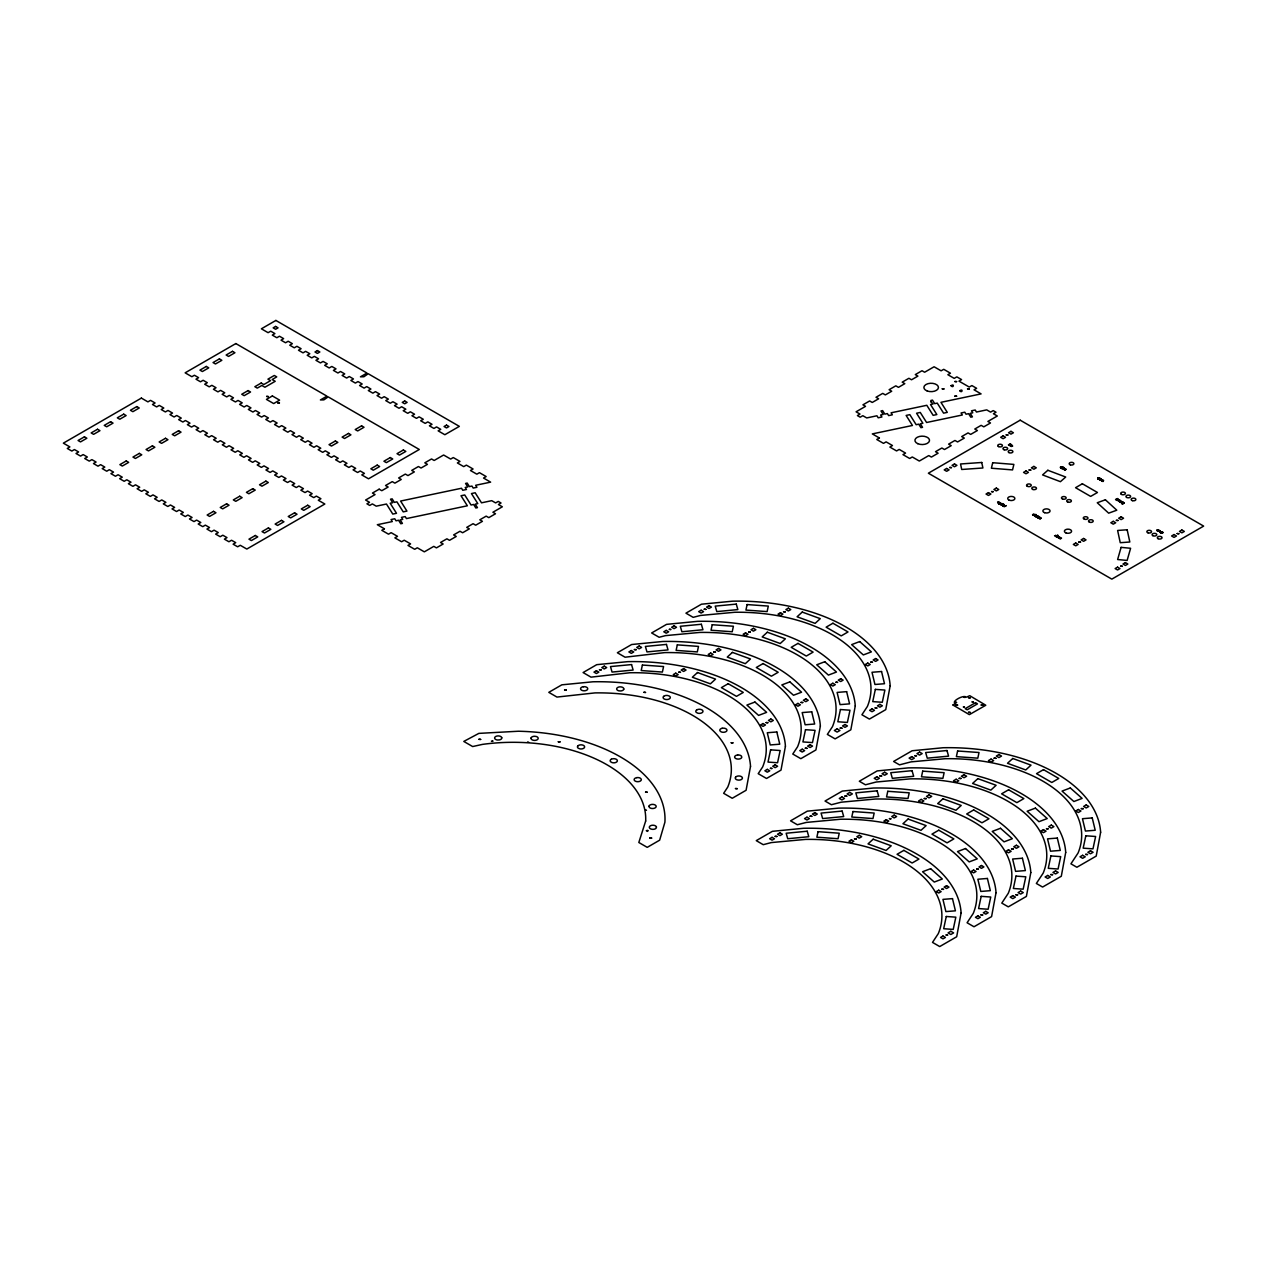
<?xml version="1.0" encoding="UTF-8"?>
<svg xmlns="http://www.w3.org/2000/svg" width="1267" height="1267" viewBox="0 0 1267 1267"><rect width="100%" height="100%" fill="white"/><g stroke="black" fill="none" stroke-linecap="round" stroke-linejoin="round"><path stroke-width="1.5" d="M1063.773 469.297C1062.237 469.233 1063.599 466.509 1063.504 467.856M1060.685 538.443C1061.556 536.511 1057.216 539.394 1060.257 537.667M1159.891 530.604C1161 532.283 1158.862 531.19 1159.875 531.459M1003.448 506.23L1003.733 505.596M1119.474 500.988L1118.698 501.384L1119.078 500.655M1000.851 503.458L1000.502 503.775M1004.288 506.752C1009.356 504.361 1000.011 507.798 1004.921 505.676M1102.496 479.86L1103.177 481.397M1122.53 502.571C1125.349 501.542 1122.055 504.931 1122.53 502.461M1009.973 445.493L1011.082 444.765L1009.704 445.018M1035.852 515.4L1035.139 515.827M1037.863 516.873L1036.564 516.746L1037.736 517.142M1161.269 532.631L1160.366 531.997M999.346 502.35L997.667 502.429M1062.015 467.365L1060.495 467.175M1058.024 537.351L1059.766 537.256L1058.088 537.256M1099.439 477.944C1099.899 480.05 1096.573 477.564 1098.283 479.005M1116.702 499.832L1116.845 499.673C1119.521 501.114 1115.182 500.037 1117.272 499.087M1120.883 502.065L1119.949 501.463M1158.735 530.604L1157.23 530.097M1161.601 532.283L1160.509 531.728M999.489 503.173L1000.582 503.332L998.602 503.696M1001.69 504.694C997.731 505.137 1004.747 501.938 1000.265 504.424M1103.652 480.462L1101.926 481.191L1102.211 479.623M1119.901 500.544L1119.078 500.56M1065.135 469.756L1065.864 469.186M1102.322 480.225L1100.88 479.94M1100.801 480.019C1102.876 477.216 1097.396 481.444 1100.073 478.34M1057.644 536.796L1056.298 536.749M1040.983 518.108L1039.732 519.027L1040.745 518.314L1039.954 517.348L1038.892 518.441L1040.888 517.918M1056.583 536.495L1056.361 536.337M999.758 503.807L998.602 503.791M1065.658 469.202L1064.961 470.295L1063.647 469.012L1064.644 468.426L1063.156 468.6M1003.686 504.741L1003.448 505.137M1123.94 502.746L1122.784 503.332M1034.284 514.64L1032.858 514.798L1034.252 514.703M1118.523 500.243C1118.143 500.386 1119.363 500.275 1117.304 499.499M1119.901 501.194L1121.295 501.32L1119.996 502.144L1119.727 501.336L1120.962 501.906L1120.155 502.001M1157.23 530.002L1158.497 530.018M998 502.904L997.62 502.065L998.665 502.777M1032.542 514.703L1033.254 515.067M1057.723 537.287L1057.169 537.16M1034.22 515.035L1034.3 514.402M1099.582 478.245L1099.582 478.15M1121.596 501.7L1121.628 501.368M1158.402 530.905L1158.83 529.97M1010.591 445.731L1010.955 444.844M1062.237 467.602L1060.495 467.064M1161.982 532.251L1161.696 532.061M1002.308 503.838L1001.864 504.725M1038.259 516.841L1037.736 517.237M1058.278 536.416C1061.873 538.998 1054.873 534.421 1058.278 536.305M1122.087 503.268L1122.087 503.363M1002.086 504.108L1000.692 504.329L1001.991 504.266M1039.795 518.029L1039.146 517.443M1160.715 532.789L1160.699 531.554M1035.076 515.796L1036.406 515.827M1121.279 501.684L1120.345 501.32M1119.727 501.336L1119.442 500.101L1118.587 500.766M1156.977 530.208L1157.848 531.031M1036.659 516.065L1036.153 516.049M1061.556 538.095L1060.115 539.029L1060.162 537.699M1160.049 531.221L1158.181 531.285L1159.448 530.683M1011.826 445.24C1009.15 447.029 1015.485 445.287 1011.193 446.522M1003.907 506.357L1005.048 505.786M1011.319 446.285L1012.08 445.287M1099.582 479.496L1100.342 478.483M1101.91 480.716L1103.066 481.349M1119.933 500.259L1119.569 500.117M1065.832 469.471L1065.484 468.917M1098.521 478.704L1097.792 478.847M998.475 503.427L1000.201 502.635L999.647 503.712M1101.561 480.272L1100.215 480.019M1065.024 469.328L1065.484 470.12M1097.681 478.102L1097.951 478.926L1097.856 477.976L1099.107 478.087M1118.397 499.911L1117.652 499.483M1036.992 517.379L1037.863 516.778M1061.033 467.935L1061.92 467.412M1118.523 500.148L1116.956 500.307M1009.498 444.939L1009.862 445.778M1062.11 467.602L1062.079 467M491.406 741.195L493.053 741.084L491.913 741.48M1008.421 444.828L1010.638 443.814L1008.659 445.05M527.547 741.971L528.656 742.193M1063.694 467.428L1062.047 468.378M1061.73 468.22L1063.472 467.285M1062.316 468.822L1063.742 467.998M1003.036 504.282L1001.595 505.2L1003.258 504.519M1003.306 504.218L1003.591 503.965M1063.821 469.439L1065.135 469.138M1033.824 515.511L1035.804 514.37M1035.313 516.477C1033.175 516.239 1037.087 514.006 1036.374 515.637M1035.915 516.73L1038.132 515.701L1036.121 516.936M1100.389 480.05L1102.132 479.75M1038.892 516.793C1041.395 515.748 1034.759 519.185 1039.13 516.92M1039.542 517.237L1038.069 517.965L1039.146 517.348M1038.069 518.06L1039.954 517.823M1115.53 499.562L1117.858 498.66L1116.005 499.451M1116.813 498.723L1117.462 498.881M1122.815 501.97L1121.152 502.761L1122.61 501.954M1122.119 504.013C1127.899 500.956 1120.361 505.327 1122.863 503.474M645.742 809.787L646.487 810.326M1162.33 532.346L1163.169 532.615L1162.52 532.14M647.152 831.12L646.328 830.645L647.643 830.36M1160.746 532.599C1161.015 533.09 1164.595 532.678 1161.047 532.995M647.975 830.534L647.643 831.405M1033.951 514.259L1032.969 515.178M1033.159 514.18L1034.094 514.814M1009.656 444.828L1010.654 444.701M1036.406 516.176L1036.533 515.479M1058.183 537.636L1059.386 537.699M1102.702 480.415L1103.399 481.112M1117.446 500.56L1118.08 500.148M1059.085 537.588L1057.866 537.113M1160.572 531.966L1161.617 531.934M1037.23 516.303L1036.612 517.047M1157.515 529.954L1158.497 530.113M1102.955 481.159L1102.147 480.858L1103.066 480.842M1065.04 469.043L1065.072 470.295M1099.439 479.734L1101.371 479.084M1060.59 467.475L1061.54 468.457M1161 532.583L1161.348 533.264M1034.996 516.271L1035.852 516.477M1061.017 466.905L1061.857 467.016M931.15 401.972L930.849 400.467L932.48 400.119L934.698 403.635L937.247 403.112L943.582 413.153L947.288 412.377L940.953 402.32L981.086 393.894L974.022 389.808L976.635 388.304L971.884 385.564L969.271 387.069L958.961 381.129L961.59 379.609L956.823 376.869L954.209 378.374L947.843 374.699L950.456 373.195L943.741 369.315L941.112 370.819L934.096 366.765L924.625 372.229L922.012 370.724L915.281 374.604L917.91 376.109L911.527 379.783L908.914 378.279L902.199 382.159L904.812 383.663L898.446 387.354L895.817 385.833L889.101 389.713L891.715 391.234L885.348 394.908L882.735 393.388L876.004 397.268L878.633 398.788L872.25 402.463L869.637 400.958L862.922 404.838L865.535 406.343L856.08 411.807L860.008 414.071L857.395 415.576L860.182 417.191L862.811 415.687L866.707 417.936L876.938 415.782L878.189 417.793L881.911 417.001L880.644 415.006L883.194 414.467L880.977 410.951L882.608 410.603L884.825 414.119L887.375 413.58L888.642 415.592L892.348 414.816L891.081 412.804L926.811 405.297L933.146 415.338L936.851 414.562L930.516 404.521L933.066 403.983L931.118 401.94M1102.813 481.523L1102.923 480.225M1101.419 480.731L1101.862 479.686M1054.54 535.703C1056.868 537.113 1054.556 533.09 1056.504 537.002L1056.646 537.081M1102.274 481.317L1102.338 480.557M1099.107 477.865L1099.36 478.673M998.871 501.954L999.125 502.777M1122.214 503.347L1122.198 502.651M1000.835 504.488L1001.69 504.804M1060.542 467.871L1060.653 466.969M1158.291 530.715L1157.056 530.81M1006.283 505.612L1005.064 505.929M1056.599 536.796L1057.343 537.129M1059.719 537.16L1059.735 537.477M501.748 737.774L501.542 737.251A3.579 2.059 0 0 0 497.393 735.969A3.579 2.059 0 0 0 494.637 738.17L494.843 738.709A3.579 2.059 0 0 0 497.598 740.023L499.451 739.912A3.579 2.059 0 0 0 501.764 737.774M1159.954 532.346L1160.509 531.633L1160.382 532.71M1162.013 531.934L1161.887 531.744M1119.695 500.148L1119.695 501.019M1117.621 498.517L1115.958 499.768M1117.019 499.531L1117.114 500.481M1061.714 467.571L1061.794 468.537M1059.291 536.78L1059.196 537.889M1058.468 538.016L1057.897 535.957M1010.923 444.59L1010.955 445.572M1000.376 502.761L1000.328 503.854M999.22 503.3L999.251 504.329M531.079 737.996L531.047 738.534A3.579 2.059 0 0 0 534.025 740.371A3.579 2.059 0 0 0 537.857 739.184L538.127 738.677A3.579 2.059 0 0 0 536.084 736.444L534.262 736.27A3.579 2.059 0 0 0 531.079 737.996M649.068 806.113L649.242 807.174A3.579 2.059 0 0 0 651.998 808.489L652.933 808.504A3.579 2.059 0 0 0 656.148 806.255A3.579 2.059 0 0 0 652.236 804.387L651.333 804.513A3.579 2.059 0 0 0 649.068 806.113M951.026 385.675C953.465 388.874 954.716 383.046 951.026 385.675M959.752 390.711C962.191 393.91 963.443 388.082 959.752 390.711M656.449 827.145L656.1 828.19A3.579 2.059 0 0 1 653.138 829.347L652.204 829.315A3.579 2.059 0 0 1 649.369 826.892A3.579 2.059 0 0 1 653.55 825.26L654.437 825.435A3.579 2.059 0 0 1 656.449 827.145M954.89 381.525L956.601 381.605L954.89 381.525M955.872 705.022L957.583 705.101L955.872 705.022M750.523 766.377L746.089 790.275L732.231 798.273L723.647 793.316L727.749 787.092A132.56 76.527 0 0 0 594.952 692.906L556.957 697.072L548.785 692.352L561.819 684.829L592.924 681.789A152.167 87.851 0 0 1 750.523 766.377M785.429 746.231L781.01 770.114L766.519 778.476L758.204 773.678L762.655 766.931A132.56 76.527 0 0 0 629.873 672.745L591.008 677.148L583.073 672.555L596.725 664.668L627.83 661.643A152.167 87.851 0 0 1 785.429 746.231M820.351 726.07L815.916 749.953L800.823 758.68L792.778 754.039L797.577 746.77A132.56 76.527 0 0 0 664.779 652.6L625.074 657.209L617.362 652.758L631.631 644.523L662.736 641.482A152.167 87.851 0 0 1 820.351 726.07M855.257 705.909L850.838 729.808L835.111 738.883L827.351 734.401L832.482 726.625A132.56 76.527 0 0 0 699.685 632.439L665.523 635.622L659.125 637.269L651.65 632.962L666.553 624.362L697.658 621.337A152.167 87.851 0 0 1 855.257 705.909M890.163 685.764L885.744 709.647L869.4 719.086L861.924 714.762L867.388 706.463A132.56 76.527 0 0 0 734.607 612.278L700.429 615.461L693.176 617.346L685.938 613.165L701.459 604.201L732.564 601.176A152.167 87.851 0 0 1 890.163 685.764M961.099 912.873L956.68 936.756L939.718 946.56L932.512 942.395L938.324 933.573A132.56 76.527 0 0 0 805.543 839.403L771.365 842.571L763.257 844.677L756.256 840.639L772.395 831.326L803.5 828.285A152.167 87.851 0 0 1 961.099 912.873M996.02 892.728L991.586 916.611L974.006 926.763L967.085 922.756L973.246 913.428A132.56 76.527 0 0 0 840.449 819.242L806.287 822.426L797.323 824.738L790.56 820.842L807.301 811.165L838.406 808.14A152.167 87.851 0 0 1 996.02 892.728M1030.8 872.567L1026.397 896.418L1008.294 906.855L1001.801 903.102L1008.279 893.283A132.687 76.606 0 0 0 875.354 799.018L841.161 802.201L831.405 804.719L825.023 801.045L842.286 791.083L873.327 788.042A152.04 87.771 0 0 1 1030.8 872.567M1065.705 852.406L1061.303 876.257L1042.598 887.058L1036.358 883.463L1043.184 873.121A132.687 76.606 0 0 0 910.276 778.857L876.067 782.04L865.456 784.796L859.311 781.248L877.192 770.922L908.233 767.897A152.04 87.771 0 0 1 1065.705 852.406M1100.627 832.261L1096.208 856.096L1076.887 867.262L1070.932 863.825L1078.09 852.976A132.687 76.606 0 0 0 945.182 758.711L910.989 761.879L899.507 764.856L893.599 761.451L912.097 750.761L943.155 747.736A152.04 87.771 0 0 1 1100.627 832.261M1078.835 542.038L1080.529 542.149L1078.835 542.038M1029.089 469.978L1030.784 470.089L1029.089 469.978M949.743 467.491L951.438 467.618L949.743 467.491M770.605 749.842L768.008 762.085L777.558 762.75L780.155 750.523L770.605 749.842M805.511 729.681L802.914 741.924L812.464 742.605L815.077 730.362L805.511 729.681M840.433 709.536L837.82 721.762L847.385 722.443L849.983 710.201L840.433 709.536M875.339 689.375L872.741 701.617L882.291 702.282L884.889 690.056L875.339 689.375M946.275 916.484L943.677 928.727L953.227 929.408L955.825 917.165L946.275 916.484M981.181 896.339L978.583 908.566L988.133 909.247L990.746 897.02L981.181 896.339M1015.991 876.099L1013.362 888.484L1023.166 889.181L1025.795 876.796L1015.991 876.099M1050.897 855.938L1048.268 868.323L1058.072 869.019L1060.701 856.635L1050.897 855.938M1085.819 835.792L1083.174 848.161L1092.978 848.858L1095.622 836.489L1085.819 835.792M642.385 665.032L641.197 670.544L662.388 672.064L663.575 666.553L642.385 665.032M677.307 644.871L676.119 650.399L697.309 651.919L698.497 646.408L677.307 644.871M712.212 624.726L711.025 630.237L732.215 631.758L733.403 626.246L712.212 624.726M747.118 604.565L745.93 610.076L767.121 611.597L768.309 606.085L747.118 604.565M818.054 831.675L816.867 837.202L838.057 838.722L839.245 833.211L818.054 831.675M852.976 811.529L851.788 817.041L872.979 818.561L874.167 813.05L852.976 811.529M887.771 791.289L886.552 796.943L907.996 798.495L909.215 792.825L887.771 791.289M922.693 771.128L921.473 776.798L942.901 778.334L944.121 772.68L922.693 771.128M957.599 750.983L956.379 756.637L977.807 758.173L979.027 752.519L957.599 750.983M266.64 396.428L268.335 396.571L266.64 396.428M277.726 402.827L279.421 402.969L277.726 402.827M478.958 739.294L480.652 739.421L478.958 739.294M564.591 689.866L566.286 689.992L564.591 689.866M558.304 741.765L560.014 741.892L558.304 741.765M599.497 669.705L601.192 669.847L599.497 669.705M634.403 649.559L636.113 649.686L634.403 649.559M643.937 692.336L645.632 692.463L644.016 692.225M669.324 629.398L671.019 629.525L669.404 629.271M645.584 792.16L647.294 792.287L645.584 792.16M678.843 672.175L680.537 672.318L678.922 672.064M649.813 837.962L651.634 838.105L649.813 837.962M704.23 609.237L705.925 609.379L704.23 609.237M713.749 652.03L715.459 652.157L713.749 652.03M748.67 631.869L750.365 631.995L748.67 631.869M731.217 742.731L732.912 742.858L731.217 742.731M735.493 788.549L737.204 788.676L735.493 788.549M783.576 611.708L785.271 611.85L783.576 611.708M766.123 722.57L767.818 722.697L766.123 722.57M770.415 768.388L772.11 768.515L770.494 768.261M801.029 702.409L802.724 702.552L801.029 702.409M775.166 836.363L776.861 836.489L775.166 836.363M805.321 748.227L807.016 748.354L805.321 748.227M835.951 682.264L837.645 682.39L836.03 682.137M810.088 816.201L811.783 816.328L810.088 816.201M840.227 728.082L841.937 728.208L840.227 728.082M870.857 662.103L872.551 662.229L870.936 661.992M844.931 796.04L846.752 796.183L844.931 796.04M942.252 388.811L943.947 388.937L942.252 388.811M875.149 707.92L876.843 708.047L875.149 707.92M954.906 396.112L956.601 396.238L954.906 396.112M854.512 838.833L856.207 838.96L854.512 838.833M967.56 388.811L969.255 388.937L967.56 388.811M879.836 775.879L881.658 776.022L879.836 775.879M889.418 818.672L891.129 818.799L889.513 818.561M914.758 755.734L916.579 755.861L914.853 755.591M991.554 491.644L993.249 491.77L991.649 491.517M1006.204 434.882L1007.899 435.009L1006.204 434.882M924.277 798.511L926.098 798.653L924.277 798.511M952.942 705.022L969.366 714.636L985.789 705.244L969.746 695.694L966.309 697.214C963.918 694.158 949.981 702.156 955.666 703.359L953.022 704.911M955.413 702.346L956.506 702.425L955.413 702.346M964.139 697.293L965.232 697.388L964.203 697.23M963.427 706.97L964.52 707.049L963.474 706.891M968.542 697.689L970.237 697.816L968.542 697.689M968.542 712.307L970.237 712.434L968.542 712.307M972.153 701.918L973.246 702.013L972.153 701.918M959.182 778.35L961.004 778.492L959.182 778.35M981.196 705.006L982.891 705.133L981.196 705.006M941.793 889.228L943.487 889.355L941.793 889.228M946.085 935.03L947.779 935.157L946.164 934.919M994.104 758.204L995.91 758.331L994.104 758.204M976.699 869.067L978.393 869.194L976.699 869.067M980.991 914.885L982.685 915.012L980.991 914.885M1011.557 848.906L1013.378 849.033L1011.557 848.906M1015.849 894.708L1017.67 894.85L1015.849 894.708M1116.37 520.357L1118.064 520.484L1116.37 520.357M1046.463 828.745L1048.284 828.887L1046.558 828.618M1120.646 566.175L1122.34 566.301L1120.646 566.175M1050.755 874.563L1052.576 874.689L1050.755 874.563M1081.369 808.584L1083.19 808.726L1081.369 808.584M1085.661 854.401L1087.482 854.544L1085.661 854.401M992.71 462.708L991.396 468.22L1012.539 469.914L1013.869 464.403L992.71 462.708M645.663 821.048L638.821 842.492L647.231 847.354L659.648 840.179L664.906 822.22A152.167 87.851 0 0 0 518.393 731.233L478.847 733.387L463.785 741.433L472.654 746.548L482.537 744.378A132.56 76.527 0 0 1 645.663 821.048M1121.105 547.36L1117.621 559.523L1127.123 560.442L1130.607 548.278L1121.105 547.36M1177.154 533.55L1178.833 533.724L1177.154 533.55M577.657 746.2L577.467 746.722A3.579 2.059 0 0 0 578.306 748.227L579.827 748.845A3.579 2.059 0 0 0 583.976 748.068L584.404 747.593A3.579 2.059 0 0 0 582.234 744.948A3.579 2.059 0 0 0 577.657 746.2M735.478 777.32L735.303 778.381A3.579 2.059 0 0 0 737.584 779.981L738.487 780.108A3.579 2.059 0 0 0 742.319 778.508A3.579 2.059 0 0 0 740.086 776.117L739.199 775.99A3.579 2.059 0 0 0 735.478 777.32M623.792 689.105L623.586 689.628A3.579 2.059 0 0 1 620.83 690.943L618.977 690.848A3.579 2.059 0 0 1 616.712 689.248L616.681 688.71A3.579 2.059 0 0 1 620.577 686.857A3.579 2.059 0 0 1 623.792 689.105M663.607 696.422L663.243 696.929A3.579 2.059 0 0 0 665.27 699.384A3.579 2.059 0 0 0 669.768 698.545L670.132 698.054A3.579 2.059 0 0 0 669.245 696.042L667.661 695.504A3.579 2.059 0 0 0 663.607 696.422M697.499 672.539L692.352 677.243L710.407 683.832L715.538 679.128L697.499 672.539M732.405 652.394L727.258 657.082L745.313 663.67L750.46 658.983L732.405 652.394M767.311 632.233L762.18 636.937L780.219 643.525L785.366 638.821L767.311 632.233M802.233 612.072L797.086 616.776L815.14 623.364L820.272 618.66L802.233 612.072M873.169 839.197L868.022 843.885L886.076 850.474L891.208 845.786L873.169 839.197M908.075 819.036L902.928 823.74L920.982 830.328L926.129 825.625L908.075 819.036M942.949 798.78L937.675 803.611L955.936 810.262L961.21 805.448L942.949 798.78M977.855 778.635L972.581 783.449L990.842 790.117L996.115 785.287L977.855 778.635M1012.776 758.474L1007.503 763.288L1025.747 769.956L1031.021 765.141L1012.776 758.474M1047.841 470.279L1042.567 474.919L1060.431 481.682L1065.705 477.025L1047.841 470.279M696.787 709.9L696.232 710.344A3.579 2.059 0 0 0 696.327 712.402L697.674 713.131A3.579 2.059 0 0 0 701.253 713.083L701.981 712.751A3.579 2.059 0 0 0 701.855 709.821A3.579 2.059 0 0 0 696.787 709.9M611.296 759.25L610.726 759.662A3.579 2.059 0 0 0 610.615 761.736L611.898 762.512A3.579 2.059 0 0 0 615.477 762.576L616.221 762.259A3.579 2.059 0 0 0 616.364 759.329A3.579 2.059 0 0 0 611.296 759.25M141.381 398.091L63.35 443.149L69.891 446.918L67.278 448.439L71.823 451.052L74.436 449.547L78.617 451.955L76.004 453.475L80.55 456.088L83.163 454.584L87.344 457.007L84.731 458.511L89.276 461.125L91.889 459.62L96.086 462.043L93.457 463.548L98.002 466.177L100.616 464.656L104.813 467.08L102.184 468.584L106.729 471.213L109.342 469.693L113.539 472.116L110.91 473.636L115.455 476.249L118.069 474.745L122.266 477.152L119.652 478.673L124.182 481.286L126.795 479.781L130.992 482.189L128.379 483.709L132.908 486.322L135.521 484.818L139.718 487.241L137.105 488.745L141.635 491.358L144.264 489.854L148.445 492.277L145.832 493.782L150.361 496.411L152.99 494.89L157.171 497.313L154.558 498.818L159.088 501.447L161.717 499.927L165.898 502.35L163.285 503.87L167.814 506.483L170.443 504.979L174.624 507.386L172.011 508.906L176.556 511.52L179.17 510.015L183.351 512.422L180.738 513.943L185.283 516.556L187.896 515.051L192.093 517.474L189.464 518.979L194.009 521.592L196.623 520.088L200.82 522.511L198.19 524.015L202.736 526.644L205.349 525.124L209.546 527.547L206.917 529.052L211.462 531.681L214.075 530.16L218.272 532.583L215.643 534.104L220.189 536.717L222.802 535.212L226.999 537.62L224.386 539.14L228.915 541.753L231.528 540.249L235.725 542.656L233.112 544.177L237.642 546.79L240.271 545.285L246.812 549.054L324.843 504.013L318.286 500.227L320.915 498.723L316.37 496.11L313.757 497.614L309.56 495.191L312.173 493.687L307.643 491.058L305.03 492.578L300.833 490.155L303.447 488.65L298.917 486.021L296.288 487.542L292.107 485.118L294.72 483.598L290.191 480.985L287.561 482.489L283.38 480.082L285.994 478.562L281.464 475.949L278.835 477.453L274.654 475.046L277.267 473.525L272.738 470.912L270.109 472.417L265.927 469.994L268.541 468.489L263.995 465.876L261.382 467.38L257.201 464.957L259.814 463.453L255.269 460.824L252.656 462.344L248.475 459.921L251.088 458.416L246.542 455.787L243.929 457.308L239.732 454.885L242.361 453.364L237.816 450.751L235.203 452.256L231.006 449.848L233.635 448.328L229.089 445.715L226.476 447.219L222.279 444.812L224.908 443.292L220.363 440.678L217.75 442.183L213.553 439.76L216.182 438.255L211.637 435.642L209.023 437.147L204.826 434.724L207.44 433.219L202.91 430.59L200.297 432.11L196.1 429.687L198.713 428.183L194.184 425.554L191.555 427.074L187.373 424.651L189.987 423.13L185.457 420.517L182.828 422.022L178.647 419.615L181.26 418.094L176.731 415.481L174.102 416.986L169.921 414.578L172.534 413.058L168.004 410.445L165.375 411.949L161.194 409.526L163.807 408.022L159.262 405.408L156.649 406.913L152.468 404.49L155.081 402.985L150.535 400.356L147.922 401.877L141.381 398.091M235.836 343.563L185.14 372.831L191.871 376.711L194.405 375.238L198.586 377.661L195.973 379.166L200.503 381.795L203.132 380.274L207.313 382.697L204.7 384.218L209.229 386.831L211.858 385.326L216.039 387.734L213.426 389.254L217.956 391.867L220.585 390.363L224.766 392.786L222.153 394.29L226.698 396.904L229.311 395.399L233.492 397.822L230.879 399.327L235.424 401.956L238.038 400.435L242.235 402.858L239.606 404.363L244.151 406.992L246.764 405.472L250.961 407.895L248.332 409.399L252.877 412.028L255.491 410.508L259.687 412.931L257.058 414.452L261.604 417.065L264.217 415.56L268.414 417.967L265.785 419.488L270.33 422.101L272.943 420.596L277.14 423.02L274.527 424.524L279.057 427.137L281.67 425.633L285.867 428.056L283.254 429.561L287.783 432.19L290.396 430.669L294.593 433.092L291.98 434.597L296.51 437.226L299.139 435.705L303.32 438.129L300.707 439.633L305.236 442.262L307.865 440.742L312.046 443.165L309.433 444.685L313.963 447.299L316.592 445.794L320.773 448.201L318.16 449.722L322.705 452.335L325.318 450.83L329.499 453.253L326.886 454.758L331.431 457.371L334.045 455.867L338.226 458.29L335.612 459.794L340.158 462.423L342.771 460.903L346.968 463.326L344.339 464.831L348.884 467.46L351.497 465.939L355.694 468.362L353.065 469.867L357.611 472.496L360.224 470.976L364.421 473.399L361.792 474.919L368.523 478.799L419.298 449.484L328.169 396.872L323.877 399.865L320.408 399.944L326.949 396.159L235.836 343.563M275.873 320.44L261.382 328.802L268.097 332.683L270.726 331.178L274.907 333.601L272.294 335.106L276.84 337.735L279.453 336.214L283.634 338.637L281.021 340.142L285.566 342.771L288.179 341.251L292.36 343.674L289.747 345.178L294.292 347.807L296.906 346.287L301.103 348.71L298.474 350.23L303.019 352.844L305.632 351.339L309.829 353.746L307.2 355.267L311.745 357.88L314.359 356.375L318.555 358.799L315.926 360.303L320.472 362.916L323.085 361.412L327.282 363.835L324.669 365.339L329.198 367.968L331.811 366.448L336.008 368.871L333.395 370.376L337.925 373.005L340.538 371.484L344.735 373.908L342.122 375.412L346.651 378.041L349.28 376.521L353.461 378.944L350.848 380.464L355.378 383.077L358.007 381.573L362.188 383.98L359.575 385.501L364.104 388.114L366.733 386.609L370.914 389.032L368.301 390.537L372.846 393.15L375.46 391.646L379.641 394.069L377.028 395.573L381.573 398.202L384.186 396.682L388.367 399.105L385.754 400.61L390.299 403.239L392.913 401.718L397.109 404.141L394.48 405.646L399.026 408.275L401.639 406.755L405.836 409.178L403.207 410.698L407.752 413.311L410.365 411.807L414.562 414.214L411.933 415.734L416.479 418.348L419.092 416.843L423.289 419.266L420.66 420.771L425.205 423.384L427.818 421.879L432.015 424.302L429.402 425.807L433.932 428.436L436.545 426.916L440.742 429.339L438.129 430.843L444.844 434.724L459.335 426.361L368.206 373.749L363.914 376.742L360.446 376.822L366.987 373.052L275.873 320.44M84.43 436.814L78.063 440.504L80.502 441.914L86.869 438.224L84.43 436.814M97.527 429.26L91.145 432.934L93.6 434.343L99.966 430.669L97.527 429.26M110.609 421.705L104.242 425.379L106.681 426.789L113.048 423.115L110.609 421.705M123.707 414.151L117.324 417.825L119.779 419.234L126.146 415.56L123.707 414.151M136.788 406.58L130.422 410.27L132.861 411.68L139.243 407.99L136.788 406.58M206.315 366.448L199.933 370.122L202.387 371.532L208.754 367.858L206.315 366.448M219.397 358.894L213.03 362.568L215.469 363.977L221.852 360.303L219.397 358.894M232.495 351.339L226.128 355.013L228.567 356.423L234.933 352.749L232.495 351.339M275.604 326.443L273.165 327.852L275.604 329.262L278.059 327.852L275.604 326.443M126.241 460.95L119.858 464.641L122.313 466.05L128.68 462.36L126.241 460.95M139.322 453.396L132.956 457.07L135.395 458.48L141.777 454.805L139.322 453.396M152.42 445.841L146.053 449.516L148.492 450.925L154.859 447.251L152.42 445.841M165.502 438.287L159.135 441.961L161.574 443.371L167.957 439.697L165.502 438.287M178.599 430.717L172.233 434.407L174.672 435.816L181.038 432.126L178.599 430.717M248.11 390.584L241.744 394.259L244.183 395.668L250.565 391.994L248.11 390.584M261.208 383.03L254.841 386.704L257.28 388.114L261.857 385.469L264.914 387.243L275.224 381.288L272.167 379.53L276.744 376.885L274.305 375.475L267.923 379.15L270.552 380.654L263.821 384.535L261.208 383.03M317.415 350.579L314.976 351.988L317.415 353.398L319.854 351.988L317.415 350.579M272.373 395.953L266.434 399.39L273.672 403.571L279.611 400.134L272.373 395.953M213.505 511.345L207.139 515.02L209.578 516.429L215.96 512.755L213.505 511.345M226.603 503.791L220.236 507.465L222.675 508.875L229.042 505.2L226.603 503.791M239.701 496.236L233.318 499.911L235.773 501.32L242.14 497.646L239.701 496.236M252.782 488.666L246.416 492.356L248.855 493.766L255.237 490.076L252.782 488.666M265.88 481.112L259.513 484.786L261.952 486.195L268.319 482.521L265.88 481.112M335.391 440.979L329.024 444.654L331.463 446.063L337.846 442.389L335.391 440.979M348.488 433.425L342.122 437.099L344.561 438.509L350.927 434.834L348.488 433.425M361.586 425.855L355.203 429.545L357.658 430.954L364.025 427.264L361.586 425.855M404.696 400.974L402.257 402.383L404.696 403.793L407.135 402.383L404.696 400.974M255.316 535.482L248.95 539.156L251.389 540.566L257.755 536.891L255.316 535.482M268.414 527.927L262.031 531.602L264.486 533.011L270.853 529.337L268.414 527.927M281.496 520.373L275.129 524.047L277.568 525.457L283.951 521.782L281.496 520.373M294.593 512.802L288.227 516.493L290.666 517.902L297.032 514.212L294.593 512.802M307.691 505.248L301.308 508.922L303.763 510.332L310.13 506.657L307.691 505.248M377.202 465.116L370.835 468.79L373.274 470.2L379.641 466.525L377.202 465.116M390.299 457.561L383.917 461.236L386.372 462.645L392.738 458.971L390.299 457.561M403.381 449.991L397.014 453.681L399.453 455.091L405.836 451.4L403.381 449.991M446.507 425.11L444.052 426.52L446.507 427.929L448.946 426.52L446.507 425.11M379.166 489.189L372.45 493.069L375.064 494.589L365.609 500.037L369.536 502.318L366.923 503.823L369.711 505.438L372.34 503.918L376.236 506.167L386.467 504.028L392.786 514.069L396.508 513.293L390.173 503.237L392.722 502.714L390.505 499.198L392.137 498.85L394.354 502.365L396.904 501.827L403.239 511.868L406.945 511.092L400.61 501.051L461.505 488.254L462.772 490.266L466.478 489.49L465.211 487.478L467.776 486.94L465.559 483.424L467.175 483.075L469.392 486.591L471.942 486.069L473.209 488.064L476.93 487.288L475.663 485.277L490.614 482.141L483.551 478.055L486.164 476.55L479.449 472.67L476.835 474.175L470.453 470.5L473.082 468.996L466.351 465.116L463.738 466.62L457.371 462.946L459.984 461.426L453.269 457.545L450.656 459.066L443.624 455.011L434.153 460.475L431.54 458.955L424.809 462.835L427.438 464.356L421.056 468.03L418.443 466.525L411.727 470.405L414.341 471.91L407.974 475.584L405.345 474.08L398.63 477.96L401.243 479.464L394.876 483.155L392.263 481.634L385.532 485.514L388.161 487.035L381.779 490.709L379.166 489.189M384.408 528.782L381.795 530.303L388.51 534.183L391.123 532.663L397.505 536.337L394.876 537.857L401.607 541.738L404.221 540.217L410.587 543.907L407.974 545.412L414.689 549.292L417.318 547.787L424.334 551.842L433.805 546.362L436.434 547.882L443.149 544.002L440.536 542.482L446.903 538.808L449.516 540.328L456.247 536.448L453.618 534.927L459.984 531.253L462.613 532.758L469.328 528.877L466.715 527.373L473.082 523.699L475.695 525.203L482.426 521.323L479.797 519.818L486.18 516.128L488.793 517.649L495.508 513.769L492.895 512.248L502.35 506.8L498.422 504.535L501.035 503.015L498.248 501.399L495.635 502.92L491.739 500.671L481.508 502.825L475.173 492.768L471.451 493.56L477.786 503.601L475.236 504.139L477.453 507.655L475.838 507.988L473.62 504.472L471.055 505.01L464.736 494.969L461.014 495.745L467.349 505.786L406.454 518.583L405.187 516.588L401.481 517.364L402.748 519.375L400.198 519.898L402.415 523.414L400.784 523.762L398.567 520.246L396.017 520.785L394.75 518.773L391.044 519.549L392.311 521.561L377.344 524.712L384.408 528.782M879.393 437.986L876.764 439.491L883.495 443.371L886.108 441.866L892.475 445.541L889.862 447.061L896.577 450.941L899.206 449.421L905.572 453.095L902.943 454.615L909.674 458.496L912.288 456.975L919.319 461.045L928.79 455.566L931.403 457.086L938.118 453.206L935.505 451.685L941.872 448.011L944.501 449.532L951.216 445.651L948.603 444.131L954.97 440.457L957.583 441.961L964.314 438.081L961.685 436.577L968.067 432.902L970.68 434.407L977.395 430.527L974.782 429.022L981.149 425.332L983.778 426.852L990.493 422.972L987.88 421.452L997.319 416.004L993.391 413.739L996.02 412.218L993.217 410.603L990.604 412.123L986.708 409.875L976.477 412.028L975.21 410.017L971.504 410.793L972.771 412.804L970.221 413.343L972.438 416.859L970.807 417.191L968.59 413.675L966.04 414.214L964.773 412.203L961.067 412.979L962.334 414.99L926.605 422.497L920.27 412.456L916.564 413.232L922.883 423.289L920.333 423.812L922.55 427.327L920.935 427.676L918.718 424.16L916.168 424.698L909.833 414.657L906.127 415.433L912.446 425.474L872.329 433.9L879.393 437.986M1020.188 420.185L928.363 473.209L1111.824 579.13L1203.65 526.106L1020.188 420.185M596.409 670.702L593.97 672.112L596.409 673.521L598.848 672.112L596.409 670.702M604.264 666.157L601.809 667.566L604.264 668.976L606.703 667.566L604.264 666.157M631.314 650.541L628.875 651.951L631.314 653.36L633.753 651.951L631.314 650.541M639.17 646.012L636.731 647.421L639.17 648.831L641.609 647.421L639.17 646.012M666.236 630.38L663.781 631.79L666.236 633.199L668.675 631.79L666.236 630.38M674.076 625.85L671.637 627.26L674.076 628.67L676.53 627.26L674.076 625.85M701.142 610.235L698.703 611.644L701.142 613.054L703.581 611.644L701.142 610.235M708.997 605.689L706.558 607.099L708.997 608.508L711.436 607.099L708.997 605.689M946.639 468.473L944.2 469.883L946.639 471.292L949.094 469.883L946.639 468.473M954.494 463.944L952.055 465.353L954.494 466.763L956.949 465.353L954.494 463.944M1003.116 435.864L1000.661 437.289L1003.116 438.699L1005.555 437.289L1003.116 435.864M1010.971 431.334L1008.516 432.744L1010.971 434.153L1013.41 432.744L1010.971 431.334M675.754 673.173L673.3 674.582L675.754 675.992L678.193 674.582L675.754 673.173M683.61 668.628L681.155 670.037L683.61 671.447L686.049 670.037L683.61 668.628M710.66 653.012L708.221 654.421L710.66 655.831L713.099 654.421L710.66 653.012M718.516 648.482L716.077 649.892L718.516 651.301L720.955 649.892L718.516 648.482M745.566 632.851L743.127 634.26L745.566 635.686L748.021 634.26L745.566 632.851M753.422 628.321L750.983 629.731L753.422 631.14L755.876 629.731L753.422 628.321M780.488 612.705L778.033 614.115L780.488 615.524L782.927 614.115L780.488 612.705M788.343 608.16L785.888 609.57L788.343 610.979L790.782 609.57L788.343 608.16M988.466 492.625L986.027 494.035L988.466 495.445L990.905 494.035L988.466 492.625M996.321 488.08L993.882 489.505L996.321 490.915L998.76 489.505L996.321 488.08M1026.001 470.96L1023.546 472.369L1026.001 473.779L1028.44 472.369L1026.001 470.96M1033.856 466.414L1031.401 467.824L1033.856 469.233L1036.295 467.824L1033.856 466.414M1004.161 504.931L1002.498 505.723L1004.161 504.931M728.192 683.705L721.382 687.633L736.475 696.359L743.286 692.431L728.192 683.705M763.098 663.56L756.288 667.487L771.397 676.198L778.191 672.27L763.098 663.56M798.004 643.398L791.194 647.326L806.303 656.053L813.113 652.109L798.004 643.398M832.926 623.237L826.116 627.165L841.209 635.891L848.019 631.964L832.926 623.237M1082.366 483.756L1075.556 487.7L1090.649 496.411L1097.46 492.483L1082.366 483.756M1057.739 535.26L1055.522 536.369L1057.739 535.26M763.035 723.552L760.58 724.962L763.035 726.387L765.474 724.962L763.035 723.552M770.89 719.023L768.435 720.432L770.89 721.842L773.329 720.432L770.89 719.023M797.941 703.407L795.502 704.816L797.941 706.226L800.38 704.816L797.941 703.407M805.796 698.861L803.357 700.271L805.796 701.68L808.235 700.271L805.796 698.861M832.847 683.246L830.408 684.655L832.847 686.065L835.301 684.655L832.847 683.246M840.702 678.716L838.263 680.126L840.702 681.535L843.141 680.126L840.702 678.716M867.768 663.084L865.313 664.494L867.768 665.919L870.207 664.494L867.768 663.084M875.624 658.555L873.169 659.964L875.624 661.374L878.063 659.964L875.624 658.555M1075.746 543.02L1073.323 544.43L1075.746 545.824L1078.169 544.43L1075.746 543.02M1083.602 538.475L1081.147 539.885L1083.602 541.294L1086.041 539.885L1083.602 538.475M1113.281 521.339L1110.826 522.748L1113.281 524.158L1115.72 522.748L1113.281 521.339M1121.137 516.809L1118.682 518.219L1121.137 519.628L1123.576 518.219L1121.137 516.809M767.311 769.37L764.872 770.779L767.311 772.189L769.766 770.779L767.311 769.37M775.166 764.84L772.727 766.25L775.166 767.659L777.621 766.25L775.166 764.84M802.233 749.209L799.778 750.618L802.233 752.044L804.672 750.618L802.233 749.209M810.088 744.679L807.633 746.089L810.088 747.498L812.527 746.089L810.088 744.679M837.139 728.858L834.351 730.473L837.139 732.088L839.926 730.473L837.139 728.858M844.994 724.518L842.555 725.928L844.994 727.353L847.433 725.928L844.994 724.518M872.044 708.902L869.605 710.312L872.044 711.721L874.499 710.312L872.044 708.902M879.9 704.373L877.461 705.782L879.9 707.192L882.355 705.782L879.9 704.373M1117.557 567.157L1115.118 568.566L1117.557 569.976L1119.996 568.566L1117.557 567.157M1125.413 562.611L1122.974 564.021L1125.413 565.446L1127.852 564.021L1125.413 562.611M1174.034 534.563L1171.595 535.973L1174.034 537.382L1176.489 535.973L1174.034 534.563M1181.889 530.018L1179.45 531.427L1181.889 532.837L1184.344 531.427L1181.889 530.018M975.479 702.71L965.185 708.665L967.18 709.821L977.491 703.866L975.479 702.71M772.078 837.344L769.639 838.754L772.078 840.164L774.517 838.754L772.078 837.344M779.934 832.815L777.495 834.224L779.934 835.634L782.372 834.224L779.934 832.815M806.984 817.183L804.545 818.593L806.984 820.018L809.423 818.593L806.984 817.183M814.839 812.654L812.4 814.063L814.839 815.473L817.278 814.063L814.839 812.654M841.906 796.927L839.277 798.448L841.906 799.952L844.519 798.448L841.906 796.927M849.745 792.398L847.132 793.902L849.745 795.423L852.374 793.902L849.745 792.398M876.812 776.782L874.198 778.286L876.812 779.807L879.425 778.286L876.812 776.782M884.667 772.236L882.054 773.757L884.667 775.261L887.28 773.757L884.667 772.236M911.717 756.621L909.104 758.125L911.717 759.646L914.346 758.125L911.717 756.621M919.573 752.091L916.96 753.596L919.573 755.116L922.186 753.596L919.573 752.091M851.424 839.815L848.969 841.225L851.424 842.634L853.863 841.225L851.424 839.815M859.279 835.286L856.825 836.695L859.279 838.105L861.718 836.695L859.279 835.286M886.33 819.654L883.891 821.079L886.33 822.489L888.769 821.079L886.33 819.654M894.185 815.124L891.746 816.534L894.185 817.944L896.624 816.534L894.185 815.124M921.236 799.398L918.623 800.918L921.236 802.423L923.865 800.918L921.236 799.398M929.091 794.868L926.478 796.389L929.091 797.893L931.72 796.389L929.091 794.868M956.157 779.253L953.528 780.757L956.157 782.277L958.771 780.757L956.157 779.253M964.013 774.707L961.384 776.228L964.013 777.732L966.626 776.228L964.013 774.707M991.063 759.091L988.45 760.612L991.063 762.116L993.676 760.612L991.063 759.091M998.919 754.562L996.305 756.066L998.919 757.587L1001.532 756.066L998.919 754.562M973.674 809.946L966.689 813.984L981.973 822.79L988.957 818.767L973.674 809.946M1008.595 789.784L1001.611 793.823L1016.878 802.644L1023.863 798.606L1008.595 789.784M1043.501 769.639L1036.517 773.662L1051.8 782.483L1058.769 778.445L1043.501 769.639M903.862 850.363L897.052 854.291L912.145 863.001L918.955 859.074L903.862 850.363M938.768 830.202L931.958 834.129L947.067 842.856L953.861 838.912L938.768 830.202M938.704 890.21L936.25 891.62L938.704 893.029L941.143 891.62L938.704 890.21M946.56 885.665L944.105 887.09L946.56 888.5L948.999 887.09L946.56 885.665M973.61 870.049L971.171 871.458L973.61 872.868L976.049 871.458L973.61 870.049M981.466 865.519L979.027 866.929L981.466 868.338L983.905 866.929L981.466 865.519M1008.516 849.793L1005.903 851.313L1008.516 852.818L1011.145 851.313L1008.516 849.793M1016.372 845.263L1013.758 846.768L1016.372 848.288L1019.001 846.768L1016.372 845.263M1043.438 829.632L1040.809 831.152L1043.438 832.657L1046.051 831.152L1043.438 829.632M1051.293 825.102L1048.664 826.622L1051.293 828.127L1053.906 826.622L1051.293 825.102M1078.344 809.486L1075.731 810.991L1078.344 812.511L1080.957 810.991L1078.344 809.486M1086.199 804.941L1083.586 806.461L1086.199 807.966L1088.812 806.461L1086.199 804.941M950.836 931.277L948.049 932.892L950.836 934.508L953.639 932.892L950.836 931.277M942.981 936.028L940.542 937.437L942.981 938.847L945.435 937.437L942.981 936.028M977.902 915.867L975.447 917.276L977.902 918.686L980.341 917.276L977.902 915.867M985.758 911.337L983.303 912.747L985.758 914.156L988.197 912.747L985.758 911.337M1012.808 895.611L1010.195 897.115L1012.808 898.636L1015.421 897.115L1012.808 895.611M1020.664 891.065L1018.05 892.586L1020.664 894.09L1023.277 892.586L1020.664 891.065M1047.714 875.449L1045.101 876.97L1047.714 878.474L1050.343 876.97L1047.714 875.449M1055.569 870.92L1052.956 872.425L1055.569 873.945L1058.198 872.425L1055.569 870.92M1082.636 855.304L1080.007 856.809L1082.636 858.313L1085.249 856.809L1082.636 855.304M1090.491 850.759L1087.862 852.279L1090.491 853.784L1093.104 852.279L1090.491 850.759M859.691 641.577L851.63 644.618L863.334 654.928L871.379 651.887L859.691 641.577M824.785 661.738L816.724 664.779L828.412 675.089L836.473 672.048L824.785 661.738M789.864 681.884L781.818 684.924L793.506 695.25L801.568 692.21L789.864 681.884M754.958 702.045L746.897 705.086L758.6 715.396L766.646 712.355L754.958 702.045M1070.314 787.963L1062.047 791.099L1073.878 801.52L1082.129 798.4L1070.314 787.963M1035.392 808.124L1027.125 811.244L1038.956 821.681L1047.223 818.561L1035.392 808.124M1000.487 828.285L992.219 831.405L1004.05 841.842L1012.317 838.722L1000.487 828.285M965.533 848.542L957.488 851.582L969.176 861.893L977.237 858.852L965.533 848.542M930.627 868.687L922.566 871.728L934.27 882.054L942.315 879.013L930.627 868.687M1105.394 499.784L1097.254 502.746L1108.657 513.167L1116.797 510.205L1105.394 499.784M722.174 728.272L721.351 728.525A3.579 2.059 0 0 0 720.02 730.916L721.066 731.803A3.579 2.059 0 0 0 723.679 732.278L724.597 732.168A3.579 2.059 0 0 0 726.751 729.523A3.579 2.059 0 0 0 722.174 728.272M636.763 777.637L635.891 777.859A3.579 2.059 0 0 0 634.434 780.44A3.579 2.059 0 0 0 638.695 781.612L639.566 781.406A3.579 2.059 0 0 0 641.165 779.062L640.231 778.144A3.579 2.059 0 0 0 636.763 777.637M583.469 686.714L582.582 686.888A3.579 2.059 0 0 0 580.587 688.599L580.634 689.137A3.579 2.059 0 0 0 584.831 690.768A3.579 2.059 0 0 0 587.666 688.345L587.365 687.838A3.579 2.059 0 0 0 584.404 686.682L583.469 686.714M737.632 754.989L736.745 755.148A3.579 2.059 0 0 0 734.686 757.365A3.579 2.059 0 0 0 737.869 759.076L738.804 759.06A3.579 2.059 0 0 0 741.781 757.223L741.48 756.177A3.579 2.059 0 0 0 737.632 754.989M736.285 604.106L715.221 606.117L716.789 611.597L737.853 609.585L736.285 604.106M701.364 624.267L680.3 626.278L681.884 631.758L702.947 629.747L701.364 624.267M666.458 644.412L645.394 646.439L646.962 651.919L668.026 649.908L666.458 644.412M631.552 664.573L610.488 666.585L612.056 672.064L633.12 670.053L631.552 664.573M946.972 750.523L925.654 752.55L927.27 758.173L948.571 756.146L946.972 750.523M912.05 770.669L890.749 772.712L892.348 778.334L913.665 776.291L912.05 770.669M877.144 790.83L855.827 792.873L857.442 798.495L878.76 796.452L877.144 790.83M842.127 811.07L821.064 813.081L822.631 818.561L843.695 816.55L842.127 811.07M807.222 831.215L786.158 833.243L787.726 838.722L808.789 836.711L807.222 831.215M881.547 671.51L872.013 672.27L874.943 684.481L884.493 683.721L881.547 671.51M846.641 691.655L837.107 692.415L840.037 704.626L849.571 703.866L846.641 691.655M811.735 711.816L802.185 712.577L805.131 724.787L814.665 724.027L811.735 711.816M776.814 731.978L767.279 732.738L770.209 744.948L779.759 744.188L776.814 731.978M1092.233 817.912L1082.461 818.704L1085.423 831.057L1095.211 830.265L1092.233 817.912M1057.327 838.073L1047.54 838.849L1050.517 851.202L1060.289 850.426L1057.327 838.073M1022.421 858.234L1012.634 859.01L1015.596 871.363L1025.383 870.587L1022.421 858.234M987.405 878.459L977.855 879.235L980.801 891.445L990.335 890.669L987.405 878.459M952.483 898.62L942.949 899.38L945.879 911.591L955.429 910.83L952.483 898.62M1127.171 529.78L1117.621 530.461L1120.25 542.704L1129.816 542.007L1127.171 529.78M981.798 462.471L960.544 463.975L961.716 469.487L982.907 467.982L981.735 462.471M927.222 390.98A7.285 4.197 0 0 0 938.435 387.654A7.285 4.197 0 0 0 927.856 383.711A7.285 4.197 0 0 0 927.222 390.98M917.799 443.688A7.285 4.197 0 0 0 929.455 440.9A7.285 4.197 0 0 0 919.446 436.466A7.285 4.197 0 0 0 917.799 443.688M998.428 446.538A2.344 1.346 0 0 0 1002.355 445.921A2.344 1.346 0 0 0 999.489 444.274A2.344 1.346 0 0 0 998.428 446.538M1004.161 449.769A2.344 1.346 0 0 0 1007.677 448.597A2.344 1.346 0 0 0 1004.161 447.425A2.344 1.346 0 0 0 1004.161 449.769M1008.912 452.572A2.344 1.346 0 0 0 1012.824 451.971A2.344 1.346 0 0 0 1009.957 450.308A2.344 1.346 0 0 0 1008.912 452.572M1070.377 464.862A2.344 1.346 0 0 0 1073.893 463.69A2.344 1.346 0 0 0 1070.377 462.518A2.344 1.346 0 0 0 1070.377 464.862M1027.252 486.259A2.344 1.346 0 0 0 1031.164 485.657A2.344 1.346 0 0 0 1028.297 483.994A2.344 1.346 0 0 0 1027.252 486.259M1032.969 489.49A2.344 1.346 0 0 0 1036.485 488.318A2.344 1.346 0 0 0 1032.969 487.146A2.344 1.346 0 0 0 1032.969 489.49M1008.77 499.942A3.579 2.059 0 0 0 1014.756 499.024A3.579 2.059 0 0 0 1010.385 496.49A3.579 2.059 0 0 0 1008.77 499.942M1062.649 499.071A2.344 1.346 0 0 0 1066.165 497.899A2.344 1.346 0 0 0 1062.649 496.727A2.344 1.346 0 0 0 1062.649 499.071M1067.875 502.096A2.344 1.346 0 0 0 1071.391 500.924A2.344 1.346 0 0 0 1067.875 499.752A2.344 1.346 0 0 0 1067.875 502.096M1044.562 512.676A3.579 2.059 0 0 0 1050.058 511.013A3.579 2.059 0 0 0 1044.816 509.096A3.579 2.059 0 0 0 1044.562 512.676M1066.038 532.948A3.579 2.059 0 0 0 1071.581 531.332A3.579 2.059 0 0 0 1066.402 529.368A3.579 2.059 0 0 0 1066.038 532.948M1084.457 519.232A2.344 1.346 0 0 0 1087.973 518.06A2.344 1.346 0 0 0 1084.457 516.888A2.344 1.346 0 0 0 1084.457 519.232M1089.382 522.115A2.344 1.346 0 0 0 1093.183 521.307A2.344 1.346 0 0 0 1090.048 519.803A2.344 1.346 0 0 0 1089.382 522.115M1121.39 494.383A2.344 1.346 0 0 0 1125.318 493.782A2.344 1.346 0 0 0 1122.451 492.119A2.344 1.346 0 0 0 1121.39 494.383M1126.632 497.408A2.344 1.346 0 0 0 1130.544 496.807A2.344 1.346 0 0 0 1127.678 495.144A2.344 1.346 0 0 0 1126.632 497.408M1132.35 500.639A2.344 1.346 0 0 0 1135.866 499.467A2.344 1.346 0 0 0 1132.35 498.295A2.344 1.346 0 0 0 1132.35 500.639M1148.029 532.837A2.344 1.346 0 0 0 1151.545 531.665A2.344 1.346 0 0 0 1148.029 530.493A2.344 1.346 0 0 0 1148.029 532.837M1152.78 535.64A2.344 1.346 0 0 0 1156.708 535.038A2.344 1.346 0 0 0 1153.841 533.375A2.344 1.346 0 0 0 1152.78 535.64M1158.022 538.665A2.344 1.346 0 0 0 1161.95 538.063A2.344 1.346 0 0 0 1159.067 536.4A2.344 1.346 0 0 0 1158.022 538.665"/></g></svg>
